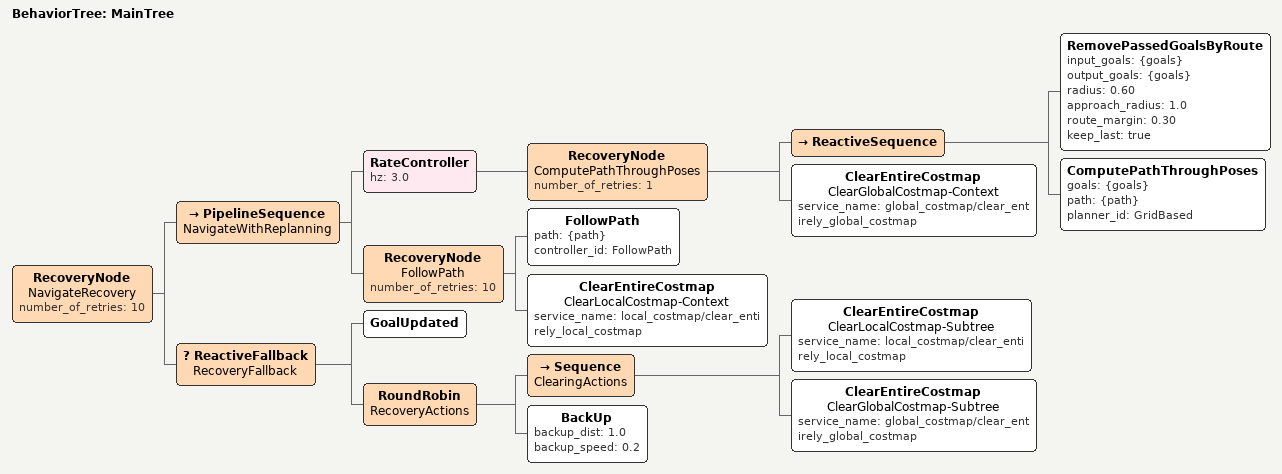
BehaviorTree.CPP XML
<?xml version="1.0" encoding="UTF-8"?>
<root BTCPP_format="3"
      main_tree_to_execute="MainTree">
  <BehaviorTree ID="MainTree">
    <RecoveryNode name="NavigateRecovery"
                  number_of_retries="10">
      <PipelineSequence name="NavigateWithReplanning">
        <RateController hz="3.0">
          <RecoveryNode name="ComputePathThroughPoses"
                        number_of_retries="1">
            <ReactiveSequence>
              <RemovePassedGoalsByRoute input_goals="{goals}"
                                        output_goals="{goals}"
                                        radius="0.60"
                                        approach_radius="1.0"
                                        route_margin="0.30"
                                        keep_last="true"/>
              <ComputePathThroughPoses goals="{goals}"
                                       path="{path}"
                                       planner_id="GridBased"/>
            </ReactiveSequence>
            <ClearEntireCostmap name="ClearGlobalCostmap-Context"
                                service_name="global_costmap/clear_entirely_global_costmap"/>
          </RecoveryNode>
        </RateController>
        <RecoveryNode name="FollowPath"
                      number_of_retries="10">
          <FollowPath path="{path}"
                      controller_id="FollowPath"/>
          <ClearEntireCostmap name="ClearLocalCostmap-Context"
                              service_name="local_costmap/clear_entirely_local_costmap"/>
        </RecoveryNode>
      </PipelineSequence>
      <ReactiveFallback name="RecoveryFallback">
        <GoalUpdated/>
        <RoundRobin name="RecoveryActions">
          <Sequence name="ClearingActions">
            <ClearEntireCostmap name="ClearLocalCostmap-Subtree"
                                service_name="local_costmap/clear_entirely_local_costmap"/>
            <ClearEntireCostmap name="ClearGlobalCostmap-Subtree"
                                service_name="global_costmap/clear_entirely_global_costmap"/>
          </Sequence>
          <!-- 同 navigate_to_pose 那份: 脱困速度 1.0 -> 0.2 m/s。
               该动作由 srm27_nav_behaviors/BackUpFreeSpace 实现, 不是真倒车,
               而是朝最空方向开, 并且绕过 velocity_smoother 的限速。 -->
          <BackUp backup_dist="1.0"
                  backup_speed="0.2"/>
        </RoundRobin>
      </ReactiveFallback>
    </RecoveryNode>
  </BehaviorTree>
</root>
